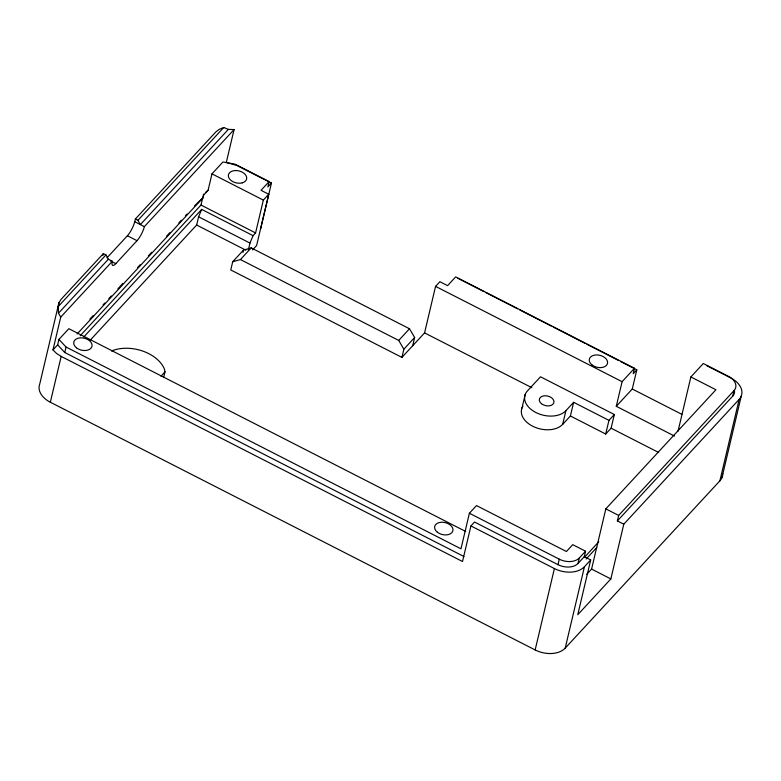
<?xml version="1.0" encoding="UTF-8"?>
<svg xmlns="http://www.w3.org/2000/svg" width="781" height="781" viewBox="0 0 781 781"><rect width="100%" height="100%" fill="white"/><g stroke="black" fill="none" stroke-linecap="round" stroke-linejoin="round"><path stroke-width="1.17" d="M465.71 531.48L68.835 328.703L58.936 339.413L66.063 347.047L460.966 548.818L469.391 513.254L476.488 505.571L566.41 551.513L572.737 544.669L585.565 551.22L584.276 556.697L578.028 563.443A14.946 9.841 13.3 0 1 557.995 564.663L474.526 522.03L470.923 525.935L462.518 561.519L61.172 356.409L56.554 353.461L52.981 349.927L60.742 317.086L58.468 313.201L58.292 306.484L58.965 302.677L61.103 299.328L103.365 253.6L105.952 254.918L108.364 259.224L112.357 261.264A11.207 2.939 -62.9 0 0 115.813 263.636L137.026 240.675A11.207 2.939 -62.9 0 0 144.358 226.636L234.075 129.578L228.374 129.392L223.727 127.508L219.197 129.343L215.751 132.028L135.377 218.973L134.732 221.716A11.207 2.939 -62.9 0 1 127.391 235.755L106.997 257.828M557.995 564.663L559.284 559.186A14.946 9.841 13.3 0 0 579.317 557.976L585.565 551.22M578.028 563.443L579.317 557.976M58.965 302.677L39.724 384.076A22.415 14.771 13.3 0 0 50.335 402.235L535.151 649.948A22.415 14.771 13.3 0 0 565.21 648.123L719.877 480.832A22.415 14.771 13.3 0 0 722.689 473.676M52.981 349.927L57.648 344.88L58.936 339.413M50.335 402.235L61.172 356.409M463.943 556.521L64.764 352.514L66.063 347.047M102.936 255.426L103.365 253.6M80.209 335.723L201 205.042L203.587 194.098M77.114 333.995L203.128 197.671L203.773 194.938L208.088 190.271L211.973 173.851L222.946 161.979L235.091 164.186L269.123 181.573L267.863 186.923L271.456 183.027L237.395 165.767M90.411 339.969L196.646 225.026L198.589 216.815L201.683 209.406L253.064 235.657L255.582 232.933L263.343 200.102L268.742 194.264L261.03 190.33L269.123 181.573M163.649 377.555L164.996 371.854L164.44 369.198A33.632 22.151 13.3 0 0 111.576 351.001M234.075 129.578L226.314 162.409L236.321 165.338M412.7 345.729L414.643 337.519L409.508 328.762L251.218 247.889L243.506 250.076L232.709 261.752L230.776 269.962L401.912 357.395L424.571 332.891L435.564 286.373L439.879 281.707L447.581 285.641L455.674 276.894L634.504 368.261L633.215 373.718L636.818 369.823L620.553 361.505M242.95 252.419L243.506 250.076M248.309 250.105L249.979 243.076L253.064 235.657M268.742 194.264L256.617 245.527L252.575 249.91M260.6 228.95L271.456 183.027M401.912 357.395L403.855 349.195L414.643 337.519M522.001 408.024L525.242 394.346M522.899 406.276A22.415 14.771 13.3 0 0 533.901 426.807A22.415 14.771 13.3 0 0 562.671 424.356L565.903 410.679L573.635 402.313L608.946 420.354L614.335 414.516L540.501 376.793L527.37 390.988A22.415 14.771 13.3 0 0 535.854 412.505A22.415 14.771 13.3 0 0 565.903 410.679M562.671 424.356L570.403 415.99L573.635 402.313M535.151 649.948L554.403 568.558A22.415 14.771 13.3 0 0 584.452 566.723L590.69 559.977L584.276 556.697M570.403 415.99L605.705 434.031L608.946 420.354M605.705 434.031L611.103 428.193L614.335 414.516M674.481 436.052L616.277 406.305L622.096 381.684L634.504 368.261M565.21 648.123L584.452 566.723M590.69 559.977L577.764 614.715L610.849 578.926L623.785 524.207L739.138 399.403A22.415 14.771 13.3 0 0 730.665 377.887L706.639 365.615M616.277 406.305L632.278 388.997L636.818 369.823M586.619 574.445L591.588 569.076L605.822 508.87L715.933 389.748L690.873 376.95L678.035 431.249M623.785 524.207L617.371 520.927L618.659 515.431L734.013 390.637A14.946 9.841 13.3 0 0 728.361 376.286L703.3 363.516L690.873 376.95M617.371 520.927L732.715 396.123L734.013 390.637M719.877 480.832L739.138 399.403M722.005 477.474L741.276 396.045M58.292 306.484L105.952 254.918M228.374 129.392L140.375 224.596L137.954 220.291L223.727 127.508M58.468 313.201L108.364 259.224M60.742 317.086L112.357 261.264M89.913 319.117L93.203 315.553M103.082 304.863L104.732 303.077M108.852 298.625L111.322 295.95M117.911 288.824L122.851 283.474M137.681 267.444L140.15 264.769M148.38 255.856L151.68 252.292M166.499 236.252L169.799 232.689M178.859 222.888L181.329 220.213M185.448 215.761L187.098 213.984M194.508 205.959L203.128 197.671M83.782 336.962L201.683 209.406M232.709 261.752L240.431 259.556L251.218 247.889M160.964 376.208L164.996 371.854M403.855 349.195L398.72 340.438L409.508 328.762M584.842 556.863L598.773 541.789M586.17 558.991L596.821 547.471M205.393 192.565L208.088 190.271M470.923 525.935L554.403 568.558M458.008 278.348L484.015 291.655M486.182 292.758L517.608 308.837M519.775 309.95L551.201 326.028M553.368 327.132L584.793 343.21M586.961 344.323L618.386 360.402M435.564 286.373L622.096 381.684M211.973 173.851L263.343 200.102M632.278 388.997L681.862 414.33M201 205.042L255.582 232.933M198.589 216.815L249.979 243.076M424.571 332.891L531.851 387.698M611.103 428.193L658.676 452.502M196.646 225.026L245.898 250.193M240.431 259.556L398.72 340.438M135.377 218.973L137.954 220.291M134.732 221.716L144.358 226.636M127.391 235.755L137.026 240.675M605.822 508.87L618.659 515.431M110.453 260.893L115.813 263.636M591.588 569.076L610.849 578.926M469.391 513.254L559.284 559.186M57.648 344.88L64.764 352.514M734.589 391.349A14.946 9.841 13.3 0 1 732.715 396.123M242.237 182.871L240.031 183.223A9.343 6.15 13.3 0 1 228.677 177.424L228.335 175.764A9.343 6.15 13.3 0 1 242.022 172.025A9.343 6.15 13.3 0 1 242.237 182.871M76.47 347.818A9.343 6.15 13.3 0 0 91.807 346.891A9.343 6.15 13.3 0 0 80.394 337.851A9.343 6.15 13.3 0 0 76.47 347.818M592.008 364.922A9.343 6.15 13.3 0 0 607.345 363.985A9.343 6.15 13.3 0 0 595.932 354.945A9.343 6.15 13.3 0 0 592.008 364.922M541.506 403.748A7.468 4.92 13.3 0 0 553.778 402.996A7.468 4.92 13.3 0 0 544.64 395.762A7.468 4.92 13.3 0 0 541.506 403.748M437.37 532.222A9.343 6.15 13.3 0 0 452.707 531.285A9.343 6.15 13.3 0 0 441.285 522.245A9.343 6.15 13.3 0 0 437.37 532.222"/></g></svg>
